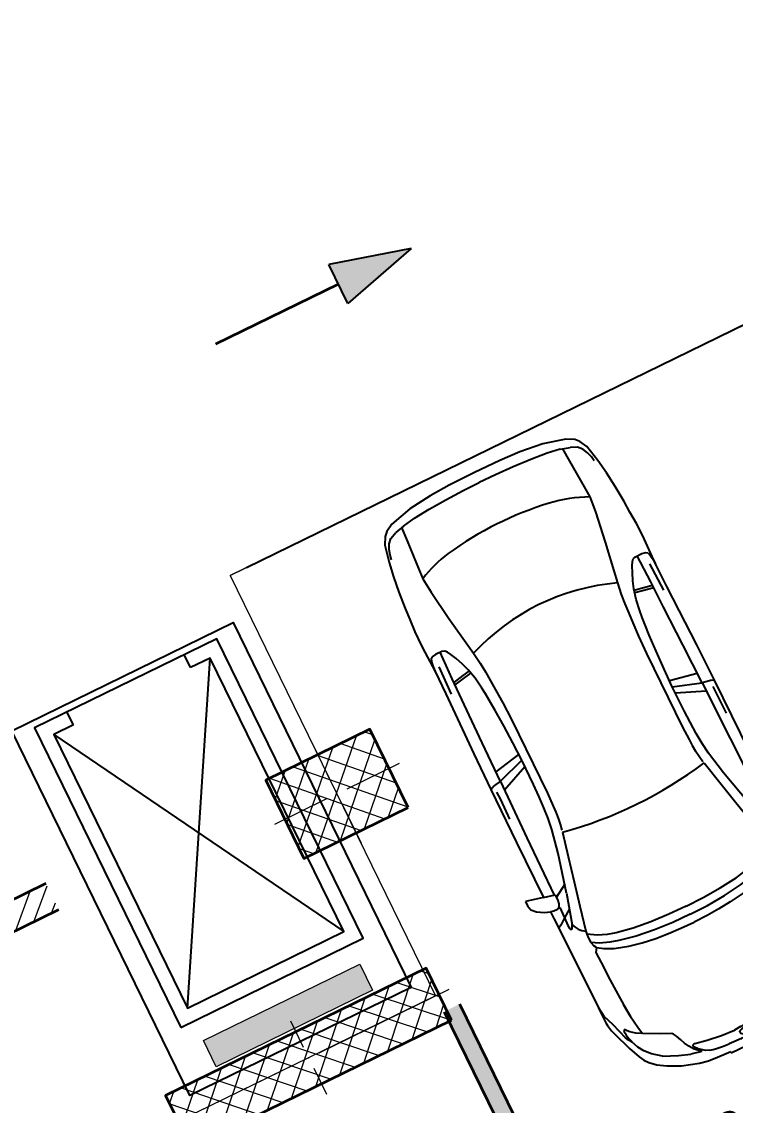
# Model space of a CAD drawing. Header units: metres. Extents: x 7511783 to 7512372, y 4692307 to 4692611.
# Drawn here: x 7511805.75 to 7511810.68, y 4692511.36 to 4692518.83 of the extents above; entities that cross this region are included whole.
import ezdxf

# ---------------------------------------------------------------- set-up
doc = ezdxf.new("R2010")
doc.units = ezdxf.units.M
doc.linetypes.add('Long Dashed', pattern=[793.7499761581425, 476.2499928474427, -317.4999833106998])
doc.layers.get('0').update_dxf_attribs({"lineweight": 0})
for name, color, linetype, lineweight in [('2D Drafting - General_Pen_No__2', 8, 'Continuous', 0), ('2D Drafting - General_Pen_No__42', 8, 'Continuous', 0), ('2D Drafting - General_Pen_No__82', 253, 'Continuous', 0), ('A - Fill Zone_Pen_No__156', 165, 'Continuous', 0), ('A - Muret', 7, 'Continuous', 0), ('A - Muret_Pen_No__102', 254, 'Continuous', 0), ('A - Muret_Pen_No__7', 7, 'Continuous', 0), ('A - Pllaka Themel', 7, 'Continuous', 0), ('A - Pllaka Themel_Pen_No__42', 8, 'Continuous', 0), ('A - Shtyllat', 7, 'Continuous', 0), ('A -Polyline', 7, 'Continuous', 0), ('A -Polyline_Pen_No__42', 8, 'Continuous', 0), ('A -Polyline_Pen_No__48', 14, 'Continuous', 0), ('A -Polyline_Pen_No__8', 14, 'Continuous', 0), ('ARCHICAD Doors_Pen_No__108', 11, 'Continuous', 0), ('garazhat-netw', 1, 'Continuous', 0), ('Interior - Furniture _Pen_No__42', 8, 'Continuous', 0), ('Structural - Bearing', 7, 'Continuous', 0), ('Structural - Bearing_Pen_No__20', 1, 'Continuous', 0), ('Structural - Bearing_Pen_No__21', 7, 'Continuous', 0)]:
    doc.layers.add(name, color=color, linetype=linetype, lineweight=lineweight)
doc.styles.add('GENERATED_STYLE_2', font='arialbd.ttf')
pattern_1 = [(44.99999999999998, (0, 0), (-68.94290863686237, 68.94290863686243), [])]
pattern_2 = [(44.99999999999998, (0, 0), (-91.92387818248316, 91.92387818248324), []), (135.0000000000001, (0, 0), (91.9238781824829, 91.92387818248349), [])]

# ---------------------------------------------------------------- blocks, each defined once
blk = doc.blocks.new('Slab_1', base_point=(-1850.000000000003, -20500.83600967443))
at = {"layer": 'A - Pllaka Themel_Pen_No__42', "color": 8, "linetype": 'Continuous', "lineweight": 25, "flags": 128}
blk.add_lwpolyline([(16950.00000000001, -11700.83965125988), (18650.00004897138, -11700.83965125988), (18650.00004897138, -14500.83965125989), (16950.00000000001, -14500.83965125989)], close=True, dxfattribs=at)
blk = doc.blocks.new('Metal Double Door 22')
at = {"layer": 'ARCHICAD Doors_Pen_No__108', "color": 11, "linetype": 'Continuous', "lineweight": 13}
for p, q in [((-730, 730), (-730, 0)), ((-690, 730), (-730, 730)), ((-690, 0), (-690, 730)), ((690, 0), (690, 730)), ((690, 730), (730, 730)), ((730, 730), (730, 0)), ((-793, 0), (-793, 19)), ((-793, 19), (-743, 19)), ((-743, 0), (-793, 0)), ((-750, 0), (-793, 0)), ((-750, 0), (-793, 0)), ((-730, 0), (-750, 0)), ((-750, 0), (-750, -100)), ((-750, 0), (-750, -100)), ((-750, 0), (-750, -100)), ((-743, 19), (-743, 0)), ((-730, -40), (-730, 0)), ((-730, 0), (-690, 0)), ((730, 0), (690, 0)), ((750, 0), (730, 0)), ((730, 0), (730, -40)), ((743, 19), (793, 19)), ((743, 0), (743, 19)), ((793, 0), (743, 0)), ((750, -100), (750, 0)), ((750, 0), (750, -100)), ((750, 0), (750, -100)), ((750, 0), (793, 0)), ((750, 0), (793, 0)), ((793, 19), (793, 0)), ((-718, -40), (-730, -40)), ((-718, -100), (-718, -40)), ((730, -40), (718, -40)), ((718, -40), (718, -100)), ((-750, -200), (-750, -100)), ((-750, -100), (-731, -100)), ((-750, -100), (-718, -100)), ((-750, -100), (-750, -200)), ((-750, -100), (-750, -200)), ((-731, -100), (-731, -200)), ((718, -100), (750, -100)), ((731, -200), (731, -100)), ((731, -100), (750, -100)), ((750, -100), (750, -200)), ((750, -100), (750, -200)), ((750, -100), (750, -200)), ((-793, -219), (-793, -200)), ((-793, -200), (-743, -200)), ((-750, -200), (-793, -200)), ((-750, -200), (-793, -200)), ((-743, -219), (-793, -219)), ((-731, -200), (-750, -200)), ((-743, -200), (-743, -219)), ((750, -200), (731, -200)), ((743, -200), (793, -200)), ((743, -219), (743, -200)), ((793, -219), (743, -219)), ((750, -200), (793, -200)), ((750, -200), (793, -200)), ((793, -200), (793, -219))]:
    blk.add_line(p, q, dxfattribs=at)
for centre, start, end in [((-730, 0), 0, 90), ((730, 0), 90, 180)]:
    blk.add_arc(centre, 730, start, end, dxfattribs=at)
blk = doc.blocks.new('Wall_11', base_point=(13600, -12950.83965125988))
at = {"layer": 'A - Muret_Pen_No__102', "linetype": 'Continuous', "lineweight": 13}
h = blk.add_hatch(dxfattribs=at)
h.set_pattern_fill('COMMON_BRICK', color=254, style=0, pattern_type=2)
h.set_pattern_definition(pattern_1)
h.paths.add_polyline_path([(13600, -12950.83965125988), (14400, -12950.83965125988), (14400, -12750.83965125988), (13600, -12750.83965125988)])
h = blk.add_hatch(dxfattribs=at)
h.set_pattern_fill('COMMON_BRICK', color=254, style=0, pattern_type=2)
h.set_pattern_definition(pattern_1)
h.paths.add_polyline_path([(15900, -12950.83965125988), (16700, -12950.83965125988), (16700, -12750.83965125988), (15900, -12750.83965125988)])
at = {"layer": 'A - Muret_Pen_No__7', "color": 7, "linetype": 'Continuous', "lineweight": 35}
for p, q in [((14400, -12750.83965125988), (14357.00000000001, -12750.83965125988)), ((14400, -12850.83965125988), (14400, -12750.83965125988)), ((15900, -12750.83965125988), (15943, -12750.83965125988)), ((15900, -12850.83965125988), (15900, -12750.83965125988)), ((14400, -12950.83965125988), (14400, -12850.83965125988)), ((15900, -12950.83965125988), (15900, -12850.83965125988)), ((14400, -12950.83965125988), (14357.00000000001, -12950.83965125988)), ((15900, -12950.83965125988), (15943, -12950.83965125988))]:
    blk.add_line(p, q, dxfattribs=at)
at = {"layer": 'A - Muret_Pen_No__7', "color": 7, "linetype": 'Continuous', "lineweight": 35, "flags": 128}
for points in [[(14400, -12750.83965125988), (13600, -12750.83965125988)], [(16700, -12750.83965125988), (15900, -12750.83965125988)], [(13600, -12950.83965125988), (14400, -12950.83965125988)], [(15900, -12950.83965125988), (16700, -12950.83965125988)]]:
    blk.add_lwpolyline(points, dxfattribs=at)
at = {"layer": 'ARCHICAD Doors_Pen_No__108', "color": 11, "linetype": 'Continuous', "lineweight": 13, "zscale": 1000, "rotation": 180}
blk.add_blockref('Metal Double Door 22', (15150, -12950.83965125988), dxfattribs=at)
blk = doc.blocks.new('Wall_13', base_point=(18900.00004897138, -14750.83965125989))
at = {"layer": 'A - Muret_Pen_No__102', "linetype": 'Continuous', "lineweight": 0}
blk.add_hatch(color=254, dxfattribs=at).paths.add_polyline_path([(18780.00004897138, -14750.83965125989), (18780.00004897138, -18880.83889797258), (18900.00004897138, -18880.8388485767), (18900.00004897138, -14750.83965125989)])
at = {"layer": 'A - Muret_Pen_No__7', "color": 7, "linetype": 'Continuous', "lineweight": 35, "flags": 128}
for points in [[(18780.00004897138, -14750.83965125989), (18780.00004897138, -18880.83889797258)], [(18900.00004897138, -16800.83534970144), (18900.00004897138, -14750.83965125989)], [(18900.00004897138, -18880.8388485767), (18900.00004897138, -16920.83534970144)]]:
    blk.add_lwpolyline(points, dxfattribs=at)
blk = doc.blocks.new('Column_6', base_point=(-52708.25413540502, 193336.8082159659))
at = {"layer": 'Structural - Bearing', "linetype": 'Continuous', "lineweight": 0}
h = blk.add_hatch(dxfattribs=at)
h.set_pattern_fill('CONCRETE_BLOCK', color=18, style=0, pattern_type=2)
h.set_pattern_definition(pattern_2)
h.paths.add_polyline_path([(-52308.25413540502, 193036.8082159659), (-52308.25413540502, 193636.8082159659), (-53108.25413540502, 193636.8082159659), (-53108.25413540502, 193036.8082159659)])
at = {"layer": 'Structural - Bearing_Pen_No__20', "color": 1, "linetype": 'Continuous', "lineweight": 0}
for p, q in [((-52708.25413540502, 193416.808215966), (-52708.25413540502, 193716.8082159659)), ((-52788.25413540502, 193336.8082159659), (-53188.25413540502, 193336.8082159659)), ((-52628.25413540502, 193336.8082159659), (-52228.25413540503, 193336.8082159659)), ((-52708.25413540502, 193256.8082159659), (-52708.25413540502, 192956.8082159659))]:
    blk.add_line(p, q, dxfattribs=at)
blk.add_point((-52708.25413540502, 193336.8082159659), dxfattribs=at)
at = {"layer": 'Structural - Bearing_Pen_No__21', "color": 7, "linetype": 'Continuous', "lineweight": 35, "flags": 128}
blk.add_lwpolyline([(-52308.25413540502, 193036.8082159659), (-52308.25413540502, 193636.8082159659), (-53108.25413540502, 193636.8082159659), (-53108.25413540502, 193036.8082159659)], close=True, dxfattribs=at)
blk = doc.blocks.new('Column_7', base_point=(-53308.25413540503, 182406.9408084733))
at = {"layer": 'Structural - Bearing', "linetype": 'Continuous', "lineweight": 0}
h = blk.add_hatch(dxfattribs=at)
h.set_pattern_fill('CONCRETE_BLOCK', color=18, style=0, pattern_type=2)
h.set_pattern_definition(pattern_2)
h.paths.add_polyline_path([(-52308.25413540503, 182206.9408084733), (-52308.25413540503, 182606.9408084733), (-54308.25413540503, 182606.9408084733), (-54308.25413540503, 182206.9408084733)])
at = {"layer": 'Structural - Bearing_Pen_No__20', "color": 1, "linetype": 'Continuous', "lineweight": 0}
for p, q in [((-53308.25413540503, 182486.9408084733), (-53308.25413540503, 182686.9408084733)), ((-53388.25413540503, 182406.9408084733), (-54388.25413540503, 182406.9408084733)), ((-53228.25413540503, 182406.9408084733), (-52228.25413540504, 182406.9408084733)), ((-53308.25413540503, 182326.9408084733), (-53308.25413540503, 182126.9408084733))]:
    blk.add_line(p, q, dxfattribs=at)
blk.add_point((-53308.25413540503, 182406.9408084733), dxfattribs=at)
at = {"layer": 'Structural - Bearing_Pen_No__21', "color": 7, "linetype": 'Continuous', "lineweight": 35, "flags": 128}
blk.add_lwpolyline([(-52308.25413540503, 182206.9408084733), (-52308.25413540503, 182606.9408084733), (-54308.25413540503, 182606.9408084733), (-54308.25413540503, 182206.9408084733)], close=True, dxfattribs=at)
blk = doc.blocks.new('Car 05 22')
at = {"layer": 'Interior - Furniture _Pen_No__42', "color": 8, "linetype": 'Continuous', "lineweight": 25}
for p, q in [((1961.117547741, 983.221158223), (1928.938242309, 983.221158223)), ((1928.938242309, 983.221158223), (1957.843908175, 858.0544967500001)), ((1996.903176747, 974.9060932165999), (1961.117547741, 983.221158223)), ((2026.89661068, 945.007687052), (1996.903176747, 974.9060932165999)), ((2054.5732194, 897.577022836), (2026.89661068, 945.007687052)), ((2067.91700908, 857.6794056350001), (2054.5732194, 897.577022836)), ((-372.3345973750002, 830.229933465), (-483.1389679684001, 817.2581826864)), ((-251.752794228, 841.043733947), (-372.3345973750002, 830.229933465)), ((-168.2198443133, 844.6061713611999), (-251.752794228, 841.043733947)), ((-78.35772569479998, 850.6357850930001), (-168.2198443133, 844.6061713611999)), ((-24.036324899, 852.2918850640001), (-78.35772569479998, 850.6357850930001)), ((40.3182760438, 852.3336850629998), (-24.036324899, 852.2918850640001)), ((230.8030912739, 845.5192631063), (40.3182760438, 852.3336850629998)), ((129.0398444, 820.4687779309999), (138.886242882, 832.3883788069998)), ((138.886242882, 832.3883788069998), (165.168377873, 840.275885275)), ((165.168377873, 840.275885275), (194.733578306, 844.324685204)), ((194.733578306, 844.324685204), (230.803091274, 845.519263106)), ((400.0158099590001, 847.596806379), (230.8030912739, 845.5192631063)), ((590.7241636140001, 851.6786068920001), (400.0158099590001, 847.596806379)), ((856.5325990199999, 856.169707455), (590.7241636140001, 851.6786068920001)), ((1129.8609284, 858.5331077519999), (856.5325990199999, 856.169707455)), ((1119.51383092, 833.2672045809999), (1115.14443198, 808.948201529)), ((1120.16623076, 836.3248049650001), (1119.51383092, 833.2672045809999)), ((1120.69723063, 838.160005195), (1120.16623076, 836.3248049650001)), ((1129.8609284, 858.5331077519999), (1120.69723063, 838.160005195)), ((1536.1071561, 860.3802508980001), (1129.8609284, 858.5331077519999)), ((1162.63563846, 830.4777734580001), (1220.13025657, 829.0713745190002)), ((1220.13025657, 829.0713745190002), (1369.65750367, 831.489072695)), ((1957.843908175, 858.0544967500001), (1536.1071561, 860.3802508980001)), ((1957.84390817, 858.0544967500001), (1977.22141076, 777.427813481)), ((2119.91703998, 857.4374531180001), (2067.91700908, 857.6794056350001)), ((2075.28112592, 835.6608695470001), (2067.91700908, 857.6794056350001)), ((2075.2191259, 809.3983893609999), (2075.28112592, 835.6608695470001)), ((2193.165590015, 856.4504063259001), (2119.91703998, 857.4374531180001)), ((2166.81146925, 813.814537484), (2182.27381684, 834.081841238)), ((2182.27381684, 834.081841238), (2193.16559002, 856.4504063260001)), ((2808.01466132, 852.5547640039999), (2193.165590015, 856.4504063259001)), ((2855.711363900001, 852.6327640009998), (2808.01466132, 852.5547640039999)), ((2808.01466132, 852.5547640039999), (2876.86636504, 843.317264394)), ((2891.44016583, 852.5287640049999), (2855.711363900001, 852.6327640009998)), ((2876.86636504, 843.317264394), (2954.16376923, 813.731165643)), ((2922.51356751, 852.034364026), (2891.44016583, 852.5287640049999)), ((2904.11849592, 832.8863289209997), (2905.06820589, 832.8379901159999)), ((2945.17226874, 849.4061641369999), (2922.51356751, 852.034364026)), ((2989.61447115, 839.6482645490003), (2945.17226874, 849.4061641369999)), ((3013.55027244, 833.064864827), (2989.61447115, 839.6482645490003)), ((3154.26138006, 782.5577669589998), (3013.55027244, 833.064864827)), ((-706.3378894982, 775.7872218095), (-757.6903274910002, 747.022066986)), ((-585.227090103, 801.027979058), (-706.3378894982, 775.7872218095)), ((-664.8727541800001, 760.961322365), (-701.0941271610001, 743.2591195180001)), ((-626.571782751, 772.4860242179999), (-664.8727541800001, 760.961322365)), ((-594.8871138119998, 778.4895580349998), (-626.571782751, 772.4860242179999)), ((-483.1389679684001, 817.2581826864), (-585.227090103, 801.027979058)), ((124.560977278, 791.3967861309999), (129.0398444, 820.4687779309999)), ((125.693926866, 743.8968737240001), (124.560977278, 791.3967861309999)), ((327.3887276080001, 761.920895626), (125.394377448, 756.455747737)), ((210.873013229, 809.2317387879999), (418.0703055720001, 816.1926024380003)), ((521.9507803269998, 764.6728959719999), (327.3887276080001, 761.920895626)), ((355.2943663540001, 762.315609428), (339.1227247570001, 683.1192857359999)), ((373.4006373970002, 762.5717151969999), (357.2289958010001, 683.375391506)), ((813.627009446, 769.327996556), (521.9507803269998, 764.6728959719999)), ((1108.59023357, 773.98329714), (813.627009446, 769.327996556)), ((1036.25651944, 772.8416796290002), (996.5002997029998, 578.7916468290002)), ((1041.96657906, 578.0240872360001), (1107.56627095, 773.967136299)), ((1173.32542975, 774.895061201), (1090.33970038, 577.89253068)), ((1115.14443198, 808.948201529), (1108.59023357, 773.98329714)), ((1108.59023357, 773.98329714), (1537.61805657, 780.025947399)), ((1537.61805657, 780.025611521), (1974.99295641, 786.0764425990001)), ((1939.15395607, 686.22492547), (1995.917261, 777.427813481)), ((1977.22141076, 777.427813481), (2019.59119012, 777.427813481)), ((2000.39650233, 701.591770694), (2213.53100788, 762.9814866290001)), ((2019.59119012, 777.427813481), (2044.48611622, 783.069509224)), ((2044.48611622, 783.069509224), (2063.35562216, 792.2740022800001)), ((2063.35562216, 792.2740022800001), (2070.42572439, 799.8521965630001)), ((2068.68333559, 787.696981005), (2065.39356605, 794.4584027669999)), ((2068.68333559, 787.696981005), (2148.02030692, 790.4828861469999)), ((2070.42572439, 799.8521965630001), (2075.2191259, 809.3983893609999)), ((2106.51930118, 732.1586113790001), (2148.02030692, 790.4828861469999)), ((2148.02030692, 790.4828861469999), (2166.81146925, 813.814537484)), ((2148.02030692, 790.4828861469999), (2205.61920777, 792.204186117)), ((2205.61920777, 792.204186117), (2227.21980808, 791.0038861380001)), ((2226.59190807, 769.8777067159999), (2213.53100788, 762.9814866290001)), ((2213.53100788, 762.9814866290001), (2238.34670825, 752.240186817)), ((2234.36910819, 773.9630864369999), (2226.59190807, 769.8828865080001)), ((2227.21980808, 791.0038861380001), (2232.61990816, 790.029986155)), ((2232.61990816, 790.029986155), (2237.93539134, 787.2871225249999)), ((2238.46067648, 776.864360243), (2234.36910819, 773.9630864369999)), ((2240.81890828, 784.03918626), (2237.93539134, 787.2871225249999)), ((2238.34670825, 752.240186817), (2258.53170854, 739.717487037)), ((2238.46067648, 776.864360243), (2240.85090828, 780.5209863219999)), ((2240.85090828, 780.5209863219999), (2240.81890828, 784.03918626)), ((2954.16376923, 813.731165643), (3075.78877375, 774.6896785450001)), ((3022.47491973, 758.305686711), (3023.66221975, 762.4851866380001)), ((3024.49924208, 753.7186598590001), (3022.47491973, 758.305686711)), ((3023.66221975, 762.4851866380001), (3034.64521991, 765.0503865930001)), ((3037.91041996, 743.452886971), (3024.49924208, 753.7186598590001)), ((3034.64521991, 765.0503865930001), (3046.93432009, 763.817386614)), ((3046.93432009, 763.817386614), (3060.9451203, 762.9292866300001)), ((3060.9451203, 762.9292866300001), (3089.85712072, 757.3861867269998)), ((3100.48402088, 763.1120866269999), (3075.78877375, 774.6896785450001)), ((3089.85712072, 757.3861867269998), (3108.43932099, 751.4304868319999)), ((3114.13862108, 753.3111867989999), (3100.48402088, 763.1120866269999)), ((3108.43932099, 751.4304868319999), (3122.8656212, 746.4359869189999)), ((3122.8656212, 746.4359869189999), (3114.13862108, 753.3111867989999)), ((3235.883818752, 747.6101556219), (3154.26138006, 782.5577669589998)), ((3269.07948628, 728.3294692490001), (3235.883818752, 747.6101556219)), ((-784.8200333720001, 721.8124613509999), (-815.0478655078, 667.7598955197002)), ((-757.6903274910002, 747.022066986), (-784.8200333720001, 721.8124613509999)), ((-729.425104913, 716.3992494200002), (-750.577082573, 669.7773949330001)), ((-701.0941271610001, 743.2591195180001), (-729.425104913, 716.3992494200002)), ((132.429139117, 722.8048827370001), (125.693926866, 743.8968737240001)), ((146.670770152, 710.6062742990001), (132.429139117, 722.8048827370001)), ((171.252864179, 696.6287725440001), (146.670770152, 710.6062742990001)), ((212.566754139, 676.5412700230002), (171.252864179, 696.6287725440001)), ((266.3151410770001, 654.566867265), (212.566754139, 676.5412700230002)), ((339.1227247570001, 683.1192857359999), (329.5580559370001, 633.8673348859999)), ((357.2289958010001, 683.375391506), (346.76505809, 629.492778784)), ((2000.39650233, 701.591770694), (1730.35620914, 633.8338533080002)), ((2122.045506540001, 659.9572884350001), (2293.79610906, 697.6509877739999)), ((2258.53170854, 739.717487037), (2269.0398087, 731.086787188)), ((2269.0398087, 731.086787188), (2278.83550884, 721.965087348)), ((2278.83550884, 721.965087348), (2293.79610906, 697.6509877739999)), ((2293.79610906, 697.6509877739999), (2317.1870094, 700.7385877199999)), ((2293.79610906, 697.6386630720001), (2293.79610906, 697.6509877739999)), ((2317.1870094, 700.7385877199999), (2345.74280982, 702.7498876850001)), ((2355.134199750001, 639.912801441), (2317.1870094, 700.7385877199999)), ((2345.74280982, 702.7498876850001), (2378.929310310001, 702.0184876970001)), ((2410.10490185, 649.1086815510001), (2378.929310310001, 702.0184876970001)), ((2378.929310310001, 702.0184876970001), (2410.57231077, 694.2028878339999)), ((2410.57231077, 694.2028878339999), (2410.58631694, 694.1782473540001)), ((2428.73881104, 681.7061880529999), (2410.57231077, 694.2028878339999)), ((2428.73881104, 681.7061880529999), (2457.25830016, 700.035535323)), ((2428.77597173, 681.700745325), (2428.73881104, 681.7061880529999)), ((2428.77597173, 681.700745325), (2456.66545813, 639.8418234830003)), ((2457.25830016, 700.035535323), (2535.4819126, 697.9905877680001)), ((2535.422612600001, 697.9916562040003), (2673.21491462, 695.5089878119999)), ((2535.46586986, 697.9894090810001), (2535.4819126, 697.988971943)), ((2673.21491462, 695.5089878119999), (2787.200816290001, 691.4809878819998)), ((2787.200816290001, 691.4809878819998), (2868.415817480001, 687.223087957)), ((2868.395882330001, 687.22488671), (2959.72331881, 678.984388101)), ((2959.72331881, 678.984388101), (2868.415817480001, 687.1969879569999)), ((2959.72331881, 678.984388101), (3047.2313201, 666.2002883250001)), ((3050.61522015, 730.6688871950001), (3037.91041996, 743.452886971)), ((3064.50712035, 714.6457874760001), (3050.61522015, 730.6688871950001)), ((3076.97452053, 697.807687771), (3064.50712035, 714.6457874760001)), ((3100.00912087, 656.556188494), (3076.97452053, 697.807687771)), ((3170.0706946, 726.5554905960001), (3122.8656212, 746.4359869189999)), ((3211.69204952, 701.0151137130001), (3170.0706946, 726.5554905960001)), ((3254.25934432, 663.1775183300001), (3211.69204952, 701.0151137130001)), ((3298.56678787, 705.6390702070001), (3269.07948628, 728.3294692490001)), ((3337.33388997, 663.3806719909999), (3298.56678787, 705.6390702070001)), ((-815.0478655078, 667.7598955197002), (-855.0523550635, 511.0116477078998)), ((-768.2719792499998, 602.2788720830002), (-782.764796709, 510.0106247469999)), ((-768.2719792499998, 602.2788720830002), (-750.577082573, 669.7773949330001)), ((-764.3441764490001, 617.261773195), (-665.728145997, 623.9546285630003)), ((-665.728145997, 623.9546285630003), (-500.877431885, 634.180288886)), ((-500.877431885, 634.180288886), (-383.0238853850001, 641.9613403830001)), ((-383.0238853850001, 641.9613403830001), (-274.220886173, 631.318400078)), ((-274.220886173, 631.318400078), (-56.404854203, 600.536895199)), ((-56.404854203, 600.536895199), (145.941775497, 566.5900898169999)), ((319.4903281550001, 636.426864989), (266.3151410770001, 654.566867265)), ((392.7088835140001, 617.8124267930001), (319.4903281550001, 636.426864989)), ((474.8166917820001, 607.1053878569999), (392.7088835140001, 617.8124267930001)), ((521.3449804749999, 601.6186871690002), (474.8166917820001, 607.1053878569999)), ((569.9935686519999, 596.8381865689998), (521.3449804749999, 601.6186871690002)), ((1562.00595611, 600.596478384), (1483.8761315, 590.1361862749999)), ((1730.35620914, 633.8338533080002), (1562.00595611, 600.596478384)), ((1779.61280153, 581.7538898049997), (1952.84760406, 621.338789111)), ((1952.84760406, 621.338789111), (2122.045506540001, 659.9572884350001)), ((2379.77420337, 575.387091212), (2355.13301598, 639.9159014410001)), ((2436.02871163, 583.2244924540001), (2410.10490185, 649.1086815510001)), ((2456.66545813, 639.8418234830003), (2487.236391870001, 574.2621729599999)), ((3047.20992906, 666.2041971140001), (3100.00912087, 656.556188494)), ((3152.92075342, 553.873393456), (3100.00912087, 656.556188494)), ((3301.867263790001, 602.80900872), (3254.25934432, 663.1775183300001)), ((3301.867263790001, 602.80900872), (3346.015513130001, 501.4217980699999)), ((3374.49419199, 603.583974516), (3337.33388997, 663.3806719909999)), ((3418.40079436, 512.7439783509999), (3374.49419199, 603.583974516)), ((145.941775497, 566.5900898169999), (233.261172115, 552.312592089)), ((233.261172115, 552.312592089), (315.3092800730001, 541.359190513)), ((315.2936019620001, 541.3606176840001), (384.2945810830001, 535.0794906230001)), ((384.2815104790001, 535.080362318), (454.174320738, 530.4191213629999)), ((454.170282107, 530.4193907049998), (526.242583163, 526.2868907769997)), ((526.2331313149998, 526.2873073839999), (627.7018846490002, 521.814890855)), ((652.59274858, 590.9845858339997), (569.9935686519999, 596.8381865689998)), ((772.8388193580001, 584.9903850819998), (652.59274858, 590.9845858339997)), ((907.2666866909999, 580.298084493), (772.8388193580001, 584.9903850819998)), ((1041.96657906, 578.0240872360001), (907.2666866909999, 580.298084493)), ((1227.79815085, 577.5186957939999), (1041.96657906, 578.0240872360001)), ((1316.09897866, 580.475793563), (1227.79815085, 577.5186957939999)), ((1403.02450604, 584.4121905939998), (1316.09897866, 580.475793563)), ((1483.8761315, 590.1361862749999), (1403.02450604, 584.4121905939998)), ((1420.49066257, 521.652523245), (1466.64156934, 524.030772681)), ((1466.62639694, 524.0299908169999), (1510.87647584, 527.594696836)), ((1510.85529759, 527.5929907539999), (1554.25309822, 533.0576906580001)), ((1554.25309822, 533.0576906580001), (1596.82961355, 540.969674969)), ((1597.28918852, 541.1774857889999), (1596.65116701, 540.8889849259999)), ((1610.72419049, 544.0665862469999), (1779.61280153, 581.7538898049997)), ((2397.334105950001, 514.2584815219999), (2379.77250853, 575.3929912130001)), ((2453.63941421, 521.616582688), (2436.02871163, 583.2244924540001)), ((2487.236391870001, 574.2621729599999), (2491.79934275, 562.0052962960001)), ((2491.79994982, 562.0052962960001), (2517.90263133, 477.034766618)), ((3189.62073735, 475.569766106), (3152.92075342, 553.873393456)), ((-855.0523550635, 511.0116477078998), (-874.6778528530002, 344.9579771100001)), ((-782.7621654889999, 510.027376359), (-794.5333543099999, 390.6265818930001)), ((627.698546207, 521.8149872519999), (756.75876515, 518.0884218199999)), ((756.75876515, 518.0884218199999), (1322.62824821, 518.052230308)), ((1322.62824821, 518.052230308), (1420.49779626, 521.652890858)), ((2419.31580918, 395.7362626700001), (2397.33316008, 514.2635815229997)), ((2477.61661773, 401.0764635800001), (2453.63941421, 521.616582688)), ((2517.90263133, 477.034766618), (2537.54372273, 384.0810341510001)), ((3199.39883308, 466.7584630290001), (3189.62073735, 475.569766106)), ((3220.69886845, 454.388540188), (3199.39883308, 466.7584630290001)), ((3256.10680826, 439.2417534179999), (3220.67662376, 454.4014587129999)), ((3346.015513130001, 501.4217980699999), (3374.297465860001, 419.557472908)), ((3457.47689648, 393.0984834030001), (3418.40079436, 512.7439783509999)), ((-794.5333543099999, 390.6265818930001), (-802.4328468090001, 258.715288008)), ((2433.73206705, 266.091642182), (2419.31580918, 395.7362626700001)), ((2493.88922012, 269.050242651), (2477.61661773, 401.0764635800001)), ((2537.54372273, 384.0810341510001), (2551.45611664, 285.6281997640001)), ((3288.390194130001, 425.101248479), (3256.10680826, 439.2417534179999)), ((3319.36158057, 408.41284265), (3288.390194130001, 425.101248479)), ((3353.46269085, 384.2512837760001), (3319.36158057, 408.41284265)), ((3324.654278260001, 377.297531782), (3321.23357975, 370.497229407)), ((3328.30797666, 379.591332583), (3324.654278260001, 377.297531782)), ((3338.468372210001, 379.4523325350001), (3328.30797666, 379.591332583)), ((3363.640761200001, 357.811724976), (3338.468372210001, 379.4523325350001)), ((3377.182392130001, 359.9734848010001), (3353.46269085, 384.2512837760001)), ((3391.09039087, 344.247647689), (3374.297465860001, 419.557472908)), ((3468.34279707, 330.9338860280001), (3457.47689648, 393.0984834030001)), ((-874.6778528530002, 344.9579771100001), (-882.944054645, 194.680643518)), ((3321.23357975, 370.497229407), (3320.99727986, 362.132926485)), ((3320.99727986, 362.132926485), (3338.31527228, 276.8564967000001)), ((3396.66521323, 315.8049103040001), (3363.640761200001, 357.811724976)), ((3391.09039087, 344.247647689), (3377.182392130001, 359.9734848010001)), ((3408.0703938, 289.3779877820001), (3396.66521323, 315.8049103040001)), ((3474.4914974, 263.721088865), (3468.34279707, 330.9338860280001)), ((-802.4328468090001, 258.715288008), (-806.8131426489999, 124.936494209)), ((2441.61713002, 131.955220918), (2433.73181129, 266.093942182)), ((2503.10292147, 133.173421111), (2493.88922012, 269.050242651)), ((2551.45611664, 285.6281997640001), (2559.71041303, 193.693567653)), ((3338.31527228, 276.8564967000001), (3351.882966340001, 172.661960307)), ((3408.0703938, 289.3779877820001), (3413.77629411, 267.259988716)), ((3413.77548775, 267.2641933500001), (3418.45445829, 242.866384828)), ((3418.452194370001, 242.878189745), (3424.044894670001, 200.723791525)), ((3478.33319761, 199.917191559), (3474.4914974, 263.721088865)), ((-882.944054645, 194.680643518), (-885.3767076889999, 0)), ((2559.71041303, 193.693567653), (2564.38081099, 101.185635342)), ((3351.882966340001, 172.661960307), (3358.343763510001, 75.87012649980001)), ((3424.044894670001, 200.723791525), (3427.72848251, 152.023715234)), ((3432.36383112, 39.98011396419999), (3427.72848251, 152.023715234)), ((3479.35651311, 164.9481933352), (3478.33319761, 199.917191559)), ((3489.519598210001, 164.9481933352), (3479.35651311, 164.9481933352)), ((3489.519598210001, -164.9481933352), (3489.519598210001, 164.9481933352)), ((-806.8131426489999, 124.936494209), (-808.0470753050001, 0)), ((2444.0197128, -0.0273000043277), (2441.61701245, 131.957220918)), ((2506.01959488, -3.86e-13), (2503.10292147, 133.173421111)), ((2564.38081099, 101.185635342), (2566.01761027, -0.00610000213065)), ((3353.95786543, 27.8932505984), (3358.343763510001, 75.87012649980001)), ((-885.3767076889999, 0), (-882.944054645, -194.680643518)), ((-806.8131426489999, -124.936494209), (-808.0470753050001, 1.477e-13)), ((2444.0197128, 0.0273000043271), (2441.61701245, -131.957220918)), ((2564.38081099, -101.185635342), (2566.01761027, 0.00610000212997)), ((3353.95786543, 27.8932505984), (3353.95786543, -0.7649002671629999)), ((3353.95786543, -27.8932505984), (3353.95786543, 0.7649002671619999)), ((3370.89075802, 11.74110410089999), (3370.32315827, -0.7649002671629999)), ((3370.89075802, -11.74110410089999), (3370.32315827, 0.7649002671619999)), ((3372.49235732, 23.6550082622), (3370.89075802, 11.74110410089999)), ((3376.267285060001, 38.99395092400001), (3372.49235732, 23.6550082622)), ((3381.98685317, 46.5714162664), (3376.267285060001, 38.99395092400001)), ((3386.21005132, 48.3522168884), (3381.98685317, 46.5714162664)), ((3386.21005132, 48.3522168884), (3394.28954778, 48.3522168884)), ((3398.51284593, 46.5714162664), (3394.28954778, 48.3522168884)), ((3404.23226311, 38.99375151340001), (3398.51284593, 46.5714162664)), ((3404.23226311, 38.99375151340001), (3408.00714178, 23.6550082622)), ((3408.00714178, 23.6550082622), (3409.766541010001, 8.055102813469999)), ((3409.766541010001, 8.055102813469999), (3409.766541010001, -4.961e-13)), ((3431.76949509, 57.3729975776), (3431.76949509, 56.7710829698)), ((3432.04453126, -0.0109000038072), (3432.36383112, 39.98011396419999)), ((3432.04453126, 0.0109000038063), (3432.36383112, -39.98011396419999)), ((2506.01959488, -2.78e-13), (2503.10292147, -133.173421111)), ((3353.95786543, -27.8932505984), (3358.343763510001, -75.87012649980001)), ((3372.49235732, -23.6550082622), (3370.89075802, -11.74110410089999)), ((3376.267285060001, -38.99395092400001), (3372.49235732, -23.6550082622)), ((3381.98685317, -46.5714162664), (3376.267285060001, -38.99395092400001)), ((3386.21005132, -48.3522168884), (3381.98685317, -46.5714162664)), ((3386.21005132, -48.3522168884), (3394.28954778, -48.3522168884)), ((3398.51284593, -46.5714162664), (3394.28954778, -48.3522168884)), ((3404.23226311, -38.99375151340001), (3398.51284593, -46.5714162664)), ((3404.23226311, -38.99375151340001), (3408.00714178, -23.6550082622)), ((3408.00714178, -23.6550082622), (3409.766541010001, -8.055102813469999)), ((3409.766541010001, -8.055102813469999), (3409.766541010001, -3.892e-13)), ((3432.36383112, -39.98011396419999), (3427.72848251, -152.023715234)), ((3431.76949509, -57.3729975776), (3431.76949509, -56.7710829698)), ((-802.4328468090001, -258.715288008), (-806.8131426489999, -124.936494209)), ((2441.61713002, -131.955220918), (2433.73181129, -266.093942182)), ((2503.10292147, -133.173421111), (2493.88922012, -269.050242651)), ((2559.71041303, -193.693567653), (2564.38081099, -101.185635342)), ((3351.882966340001, -172.661960307), (3358.343763510001, -75.87012649980001)), ((-882.944054645, -194.680643518), (-874.6778528530002, -344.9579771100001)), ((2551.45611664, -285.6281997640001), (2559.71041303, -193.693567653)), ((3338.31527228, -276.8564967000001), (3351.882966340001, -172.661960307)), ((3418.452194370001, -242.878189745), (3424.044894670001, -200.723791525)), ((3424.044894670001, -200.723791525), (3427.72848251, -152.023715234)), ((3474.4914974, -263.721088865), (3478.33319761, -199.917191559)), ((3478.33319761, -199.917191559), (3479.35651311, -164.9481933352)), ((3479.35651311, -164.9481933352), (3489.519598210001, -164.9481933352)), ((-794.5333543099999, -390.6265818930001), (-802.4328468090001, -258.715288008)), ((2433.73206705, -266.091642182), (2419.31580918, -395.7362626700001)), ((2493.88922012, -269.050242651), (2477.61661773, -401.0764635800001)), ((2537.54372273, -384.0810341510001), (2551.45611664, -285.6281997640001)), ((3320.99727986, -362.132926485), (3338.31527228, -276.8564967000001)), ((3408.0703938, -289.3779877820001), (3396.66521323, -315.8049103040001)), ((3408.0703938, -289.3779877820001), (3413.77629411, -267.259988716)), ((3413.77548775, -267.2641933500001), (3418.45445829, -242.866384828)), ((3468.34279707, -330.9338860280001), (3474.4914974, -263.721088865)), ((-874.6778528530002, -344.9579771100001), (-855.0523550635, -511.0116477078998)), ((3321.23357975, -370.497229407), (3320.99727986, -362.132926485)), ((3324.654278260001, -377.297531782), (3321.23357975, -370.497229407)), ((3363.640761200001, -357.811724976), (3338.468372210001, -379.4523325350001)), ((3377.182392130001, -359.9734848010001), (3353.46269085, -384.2512837760001)), ((3396.66521323, -315.8049103040001), (3363.640761200001, -357.811724976)), ((3391.09039087, -344.247647689), (3374.297465860001, -419.557472908)), ((3391.09039087, -344.247647689), (3377.182392130001, -359.9734848010001)), ((3457.47689648, -393.0984834030001), (3468.34279707, -330.9338860280001)), ((-782.7621654889999, -510.027376359), (-794.5333543099999, -390.6265818930001)), ((2419.31580918, -395.7362626700001), (2397.33316008, -514.2635815229997)), ((2477.61661773, -401.0764635800001), (2453.63941421, -521.616582688)), ((2517.90263133, -477.034766618), (2537.54372273, -384.0810341510001)), ((3256.10680826, -439.2417534179999), (3220.67662376, -454.4014587129999)), ((3288.390194130001, -425.101248479), (3256.10680826, -439.2417534179999)), ((3319.36158057, -408.41284265), (3288.390194130001, -425.101248479)), ((3353.46269085, -384.2512837760001), (3319.36158057, -408.41284265)), ((3328.30797666, -379.591332583), (3324.654278260001, -377.297531782)), ((3338.468372210001, -379.4523325350001), (3328.30797666, -379.591332583)), ((3346.015513130001, -501.4217980699999), (3374.297465860001, -419.557472908)), ((3418.40079436, -512.7439783509999), (3457.47689648, -393.0984834030001)), ((-855.0523550635, -511.0116477078998), (-815.0478655078, -667.7598955197002)), ((-768.2719792499998, -602.2788720830002), (-782.764796709, -510.0106247469999)), ((526.2331313149998, -526.2873073839999), (627.7018846490002, -521.814890855)), ((627.698546207, -521.8149872519999), (756.75876515, -518.0884218199999)), ((756.75876515, -518.0884218199999), (1322.62824821, -518.052230308)), ((1322.62824821, -518.052230308), (1420.49779626, -521.652890858)), ((1420.49066257, -521.652523245), (1466.64156934, -524.030772681)), ((2397.334105950001, -514.2584815219999), (2379.77250853, -575.3929912130001)), ((2453.63941421, -521.616582688), (2436.02871163, -583.2244924540001)), ((2491.79994982, -562.0052962960001), (2517.90263133, -477.034766618)), ((3189.62073735, -475.569766106), (3152.92075342, -553.873393456)), ((3199.39883308, -466.7584630290001), (3189.62073735, -475.569766106)), ((3220.69886845, -454.388540188), (3199.39883308, -466.7584630290001)), ((3301.867263790001, -602.80900872), (3346.015513130001, -501.4217980699999)), ((3374.49419199, -603.583974516), (3418.40079436, -512.7439783509999)), ((-56.404854203, -600.536895199), (145.941775497, -566.5900898169999)), ((145.941775497, -566.5900898169999), (233.261172115, -552.312592089)), ((233.261172115, -552.312592089), (315.3092800730001, -541.359190513)), ((315.2936019620001, -541.3606176840001), (384.2945810830001, -535.0794906230001)), ((384.2815104790001, -535.080362318), (454.174320738, -530.4191213629999)), ((454.170282107, -530.4193907049998), (526.242583163, -526.2868907769997)), ((569.9935686519999, -596.8381865689998), (521.3449804749999, -601.6186871690002)), ((652.59274858, -590.9845858339997), (569.9935686519999, -596.8381865689998)), ((772.8388193580001, -584.9903850819998), (652.59274858, -590.9845858339997)), ((907.2666866909999, -580.298084493), (772.8388193580001, -584.9903850819998)), ((1041.96657906, -578.0240872360001), (907.2666866909999, -580.298084493)), ((1036.25651944, -772.8416796290002), (996.5002997029998, -578.7916468290002)), ((1227.79815085, -577.5186957939999), (1041.96657906, -578.0240872360001)), ((1041.96657906, -578.0240872360001), (1107.56627095, -773.967136299)), ((1173.32542975, -774.895061201), (1090.33970038, -577.89253068)), ((1316.09897866, -580.475793563), (1227.79815085, -577.5186957939999)), ((1403.02450604, -584.4121905939998), (1316.09897866, -580.475793563)), ((1483.8761315, -590.1361862749999), (1403.02450604, -584.4121905939998)), ((1466.62639694, -524.0299908169999), (1510.87647584, -527.594696836)), ((1562.00595611, -600.596478384), (1483.8761315, -590.1361862749999)), ((1510.85529759, -527.5929907539999), (1554.25309822, -533.0576906580001)), ((1554.25309822, -533.0576906580001), (1596.82961355, -540.969674969)), ((1597.28918852, -541.1774857889999), (1596.65116701, -540.8889849259999)), ((1610.72419049, -544.0665862469999), (1779.61280153, -581.7538898049997)), ((1779.61280153, -581.7538898049997), (1952.84760406, -621.338789111)), ((2379.77420337, -575.387091212), (2355.13301598, -639.9159014410001)), ((2436.02871163, -583.2244924540001), (2410.10490185, -649.1086815510001)), ((2456.66545813, -639.8418234830003), (2487.236391870001, -574.2621729599999)), ((2487.236391870001, -574.2621729599999), (2491.79934275, -562.0052962960001)), ((3152.92075342, -553.873393456), (3100.00912087, -656.556188494)), ((-815.0478655078, -667.7598955197002), (-784.8200333720001, -721.8124613509999)), ((-768.2719792499998, -602.2788720830002), (-750.577082573, -669.7773949330001)), ((-764.3441764490001, -617.261773195), (-665.728145997, -623.9546285630003)), ((-729.425104913, -716.3992494200002), (-750.577082573, -669.7773949330001)), ((-665.728145997, -623.9546285630003), (-500.877431885, -634.180288886)), ((-500.877431885, -634.180288886), (-383.0238853850001, -641.9613403830001)), ((-383.0238853850001, -641.9613403830001), (-274.220886173, -631.318400078)), ((-274.220886173, -631.318400078), (-56.404854203, -600.536895199)), ((266.3151410770001, -654.566867265), (212.566754139, -676.5412700230002)), ((319.4903281550001, -636.426864989), (266.3151410770001, -654.566867265)), ((392.7088835140001, -617.8124267930001), (319.4903281550001, -636.426864989)), ((339.1227247570001, -683.1192857359999), (329.5580559370001, -633.8673348859999)), ((357.2289958010001, -683.375391506), (346.76505809, -629.492778784)), ((474.8166917820001, -607.1053878569999), (392.7088835140001, -617.8124267930001)), ((521.3449804749999, -601.6186871690002), (474.8166917820001, -607.1053878569999)), ((1730.35620914, -633.8338533080002), (1562.00595611, -600.596478384)), ((2000.39650233, -701.591770694), (1730.35620914, -633.8338533080002)), ((1952.84760406, -621.338789111), (2122.045506540001, -659.9572884350001)), ((2122.045506540001, -659.9572884350001), (2293.79610906, -697.6509877739999)), ((2355.134199750001, -639.912801441), (2317.1870094, -700.7385877199999)), ((2410.10490185, -649.1086815510001), (2378.929310310001, -702.0184876970001)), ((2428.77597173, -681.700745325), (2456.66545813, -639.8418234830003)), ((2959.72331881, -678.984388101), (3047.2313201, -666.2002883250001)), ((3047.20992906, -666.2041971140001), (3100.00912087, -656.556188494)), ((3100.00912087, -656.556188494), (3076.97452053, -697.807687771)), ((3254.25934432, -663.1775183300001), (3211.69204952, -701.0151137130001)), ((3301.867263790001, -602.80900872), (3254.25934432, -663.1775183300001)), ((3298.56678787, -705.6390702070001), (3337.33388997, -663.3806719909999)), ((3337.33388997, -663.3806719909999), (3374.49419199, -603.583974516)), ((-784.8200333720001, -721.8124613509999), (-757.6903274910002, -747.022066986)), ((-757.6903274910002, -747.022066986), (-706.3378894982, -775.7872218095)), ((-701.0941271610001, -743.2591195180001), (-729.425104913, -716.3992494200002)), ((-664.8727541800001, -760.961322365), (-701.0941271610001, -743.2591195180001)), ((125.693926866, -743.8968737240001), (124.560977278, -791.3967861309999)), ((132.429139117, -722.8048827370001), (125.693926866, -743.8968737240001)), ((146.670770152, -710.6062742990001), (132.429139117, -722.8048827370001)), ((171.252864179, -696.6287725440001), (146.670770152, -710.6062742990001)), ((212.566754139, -676.5412700230002), (171.252864179, -696.6287725440001)), ((355.2943663540001, -762.315609428), (339.1227247570001, -683.1192857359999)), ((373.4006373970002, -762.5717151969999), (357.2289958010001, -683.375391506)), ((1939.15395607, -686.22492547), (1995.917261, -777.427813481)), ((2000.39650233, -701.591770694), (2213.53100788, -762.9814866290001)), ((2106.51930118, -732.1586113790001), (2148.02030692, -790.4828861469999)), ((2238.34670825, -752.240186817), (2258.53170854, -739.717487037)), ((2258.53170854, -739.717487037), (2269.0398087, -731.086787188)), ((2269.0398087, -731.086787188), (2278.83550884, -721.965087348)), ((2278.83550884, -721.965087348), (2293.79610906, -697.6509877739999)), ((2293.79610906, -697.6386630720001), (2293.79610906, -697.6509877739999)), ((2293.79610906, -697.6509877739999), (2317.1870094, -700.7385877199999)), ((2317.1870094, -700.7385877199999), (2345.74280982, -702.7498876850001)), ((2345.74280982, -702.7498876850001), (2378.929310310001, -702.0184876970001)), ((2378.929310310001, -702.0184876970001), (2410.57231077, -694.2028878339999)), ((2428.73881104, -681.7061880529999), (2410.57231077, -694.2028878339999)), ((2410.57231077, -694.2028878339999), (2410.58631694, -694.1782473540001)), ((2428.77597173, -681.700745325), (2428.73881104, -681.7061880529999)), ((2428.73881104, -681.7061880529999), (2457.25830016, -700.035535323)), ((2457.25830016, -700.035535323), (2535.4819126, -697.9905877680001)), ((2535.422612600001, -697.9916562040003), (2673.21491462, -695.5089878119999)), ((2535.46586986, -697.9894090810001), (2535.4819126, -697.988971943)), ((2673.21491462, -695.5089878119999), (2787.200816290001, -691.4809878819998)), ((2787.200816290001, -691.4809878819998), (2868.415817480001, -687.223087957)), ((2868.395882330001, -687.22488671), (2959.72331881, -678.984388101)), ((2959.72331881, -678.984388101), (2868.415817480001, -687.1969879569999)), ((3037.91041996, -743.452886971), (3024.49924208, -753.7186598590001)), ((3050.61522015, -730.6688871950001), (3037.91041996, -743.452886971)), ((3064.50712035, -714.6457874760001), (3050.61522015, -730.6688871950001)), ((3076.97452053, -697.807687771), (3064.50712035, -714.6457874760001)), ((3108.43932099, -751.4304868319999), (3122.8656212, -746.4359869189999)), ((3122.8656212, -746.4359869189999), (3114.13862108, -753.3111867989999)), ((3170.0706946, -726.5554905960001), (3122.8656212, -746.4359869189999)), ((3211.69204952, -701.0151137130001), (3170.0706946, -726.5554905960001)), ((3235.883818752, -747.6101556219), (3269.07948628, -728.3294692490001)), ((3269.07948628, -728.3294692490001), (3298.56678787, -705.6390702070001)), ((-706.3378894982, -775.7872218095), (-585.227090103, -801.027979058)), ((-626.571782751, -772.4860242179999), (-664.8727541800001, -760.961322365)), ((-594.8871138119998, -778.4895580349998), (-626.571782751, -772.4860242179999)), ((-585.227090103, -801.027979058), (-483.149337101, -817.256968783)), ((-483.149337101, -817.256968783), (-372.3345973750002, -830.229933465)), ((124.560977278, -791.3967861309999), (129.0398444, -820.4687779309999)), ((327.3887276080001, -761.920895626), (125.394377448, -756.455747737)), ((129.0398444, -820.4687779309999), (138.886242882, -832.3883788069998)), ((210.873013229, -809.2317387879999), (418.0703055720001, -816.1926024380003)), ((521.9507803269998, -764.6728959719999), (327.3887276080001, -761.920895626)), ((813.627009446, -769.327996556), (521.9507803269998, -764.6728959719999)), ((1108.59023357, -773.98329714), (813.627009446, -769.327996556)), ((1108.59023357, -773.98329714), (1537.61805657, -780.025947399)), ((1115.14443198, -808.948201529), (1108.59023357, -773.98329714)), ((1119.51383092, -833.2672045809999), (1115.14443198, -808.948201529)), ((1537.61805657, -780.025611521), (1974.99295641, -786.0764425990001)), ((1957.84390817, -858.0544967500001), (1977.22141076, -777.427813481)), ((1977.22141076, -777.427813481), (2019.59119012, -777.427813481)), ((2019.59119012, -777.427813481), (2044.48611622, -783.069509224)), ((2044.48611622, -783.069509224), (2063.35562216, -792.2740022800001)), ((2063.35562216, -792.2740022800001), (2070.42572439, -799.8521965630001)), ((2068.68333559, -787.696981005), (2065.39356605, -794.4584027669999)), ((2068.68333559, -787.696981005), (2148.02030692, -790.4828861469999)), ((2070.42572439, -799.8521965630001), (2075.2191259, -809.3983893609999)), ((2075.2191259, -809.3983893609999), (2075.28112592, -835.6608695470001)), ((2148.02030692, -790.4828861469999), (2166.81146925, -813.814537484)), ((2148.02030692, -790.4828861469999), (2205.61920777, -792.204186117)), ((2166.81146925, -813.814537484), (2182.27381684, -834.081841238)), ((2205.61920777, -792.204186117), (2227.21980808, -791.0038861380001)), ((2213.53100788, -762.9814866290001), (2238.34670825, -752.240186817)), ((2226.59190807, -769.8777067159999), (2213.53100788, -762.9814866290001)), ((2234.36910819, -773.9630864369999), (2226.59190807, -769.8828865080001)), ((2227.21980808, -791.0038861380001), (2232.61990816, -790.029986155)), ((2232.61990816, -790.029986155), (2237.93539134, -787.2871225249999)), ((2238.46067648, -776.864360243), (2234.36910819, -773.9630864369999)), ((2240.81890828, -784.03918626), (2237.93539134, -787.2871225249999)), ((2238.46067648, -776.864360243), (2240.85090828, -780.5209863219999)), ((2240.85090828, -780.5209863219999), (2240.81890828, -784.03918626)), ((2876.86636504, -843.317264394), (2954.16376923, -813.731165643)), ((2954.16376923, -813.731165643), (3075.78877375, -774.6896785450001)), ((3013.55027244, -833.064864827), (3154.26138006, -782.5577669589998)), ((3024.49924208, -753.7186598590001), (3022.47491973, -758.305686711)), ((3022.47491973, -758.305686711), (3023.66221975, -762.4851866380001)), ((3023.66221975, -762.4851866380001), (3034.64521991, -765.0503865930001)), ((3034.64521991, -765.0503865930001), (3046.93432009, -763.817386614)), ((3046.93432009, -763.817386614), (3060.9451203, -762.9292866300001)), ((3060.9451203, -762.9292866300001), (3089.85712072, -757.3861867269998)), ((3100.48402088, -763.1120866269999), (3075.78877375, -774.6896785450001)), ((3089.85712072, -757.3861867269998), (3108.43932099, -751.4304868319999)), ((3114.13862108, -753.3111867989999), (3100.48402088, -763.1120866269999)), ((3154.26138006, -782.5577669589998), (3235.883818752, -747.6101556219)), ((-372.3345973750002, -830.229933465), (-251.752794228, -841.043733947)), ((-251.752794228, -841.043733947), (-168.2198443133, -844.6061713611999)), ((-168.2198443133, -844.6061713611999), (-78.35772569479998, -850.6357850930001)), ((-78.35772569479998, -850.6357850930001), (-24.036324899, -852.2918850640001)), ((-24.036324899, -852.2918850640001), (40.3182760438, -852.3336850629998)), ((40.3182760438, -852.3336850629998), (230.8030912739, -845.5192631063)), ((138.886242882, -832.3883788069998), (165.168377873, -840.275885275)), ((165.168377873, -840.275885275), (194.733578306, -844.324685204)), ((194.733578306, -844.324685204), (230.803091274, -845.519263106)), ((230.8030912739, -845.5192631063), (400.0158099590001, -847.596806379)), ((400.0158099590001, -847.596806379), (590.7241636140001, -851.6786068920001)), ((590.7241636140001, -851.6786068920001), (856.5325990199999, -856.169707455)), ((856.5325990199999, -856.169707455), (1129.8609284, -858.5331077519999)), ((1120.16623076, -836.3248049650001), (1119.51383092, -833.2672045809999)), ((1120.69723063, -838.160005195), (1120.16623076, -836.3248049650001)), ((1129.8609284, -858.5331077519999), (1120.69723063, -838.160005195)), ((1129.8609284, -858.5331077519999), (1536.1071561, -860.3802508980001)), ((1162.63563846, -830.4777734580001), (1220.13025657, -829.0713745190002)), ((1220.13025657, -829.0713745190002), (1369.65750367, -831.489072695)), ((1536.1071561, -860.3802508980001), (1957.84390817, -858.0544967500001)), ((1957.84390817, -858.0544967500001), (1928.938242309, -983.221158223)), ((2054.5732194, -897.577022836), (2067.917009081, -857.6794056350001)), ((2075.28112592, -835.6608695470001), (2067.91700908, -857.6794056350001)), ((2067.917009081, -857.6794056350001), (2119.91703998, -857.4374531180001)), ((2119.91703998, -857.4374531180001), (2193.165590015, -856.4504063259001)), ((2182.27381684, -834.081841238), (2193.16559002, -856.4504063260001)), ((2193.165590015, -856.4504063259001), (2808.01466132, -852.5547640039999)), ((2808.01466132, -852.5547640039999), (2876.86636504, -843.317264394)), ((2808.01466132, -852.5547640039999), (2855.711363900001, -852.6327640009998)), ((2855.711363900001, -852.6327640009998), (2891.44016583, -852.5287640049999)), ((2891.44016583, -852.5287640049999), (2922.51356751, -852.034364026)), ((2922.51356751, -852.034364026), (2945.17226874, -849.4061641369999)), ((2945.17226874, -849.4061641369999), (2989.61447115, -839.6482645490003)), ((2989.61447115, -839.6482645490003), (3013.55027244, -833.064864827)), ((1996.903176747, -974.9060932165999), (2026.89661068, -945.007687052)), ((2026.89661068, -945.007687052), (2054.5732194, -897.577022836)), ((1928.938242309, -983.221158223), (1961.117547741, -983.221158223)), ((1961.117547741, -983.221158223), (1996.903176747, -974.9060932165999))]:
    blk.add_line(p, q, dxfattribs=at)
for centre, radius, start, end in [((492.8743121958, 217.6762888661), 973.2499460395999, 154.1544541405, 170.9117329646), ((1649.811844864, 0), 1520.416064058, 158.6992078, 201.3007921999999), ((-1245.217819199, 0), 2907.303426369, 349.2141992177, 10.78580078235), ((1856.361619248, -1.736472437241999), 2353.963924674, 170.8803955853, 189.9222862500999), ((492.8743121958, -217.6762888661), 973.2499460395999, 191.230533967, 205.8455458595)]:
    blk.add_arc(centre, radius, start, end, dxfattribs=at)
blk = doc.blocks.new('Polyline_3', base_point=(20887.10587032432, -7380.512641548444))
at = {"layer": 'A -Polyline_Pen_No__48', "linetype": 'Continuous', "lineweight": 25}
blk.add_hatch(color=14, dxfattribs=at).paths.add_polyline_path([(19387.10587032432, -7380.512641548451), (19946.91337032432, -7530.512641548449), (19946.91337032432, -7230.512641548448)])
at = {"layer": 'A -Polyline_Pen_No__48', "color": 14, "linetype": 'Continuous', "lineweight": 25}
for p, q in [((19387.10587032432, -7380.512641548451), (19946.91337032432, -7230.512641548448)), ((19946.91337032432, -7230.512641548448), (19946.91337032432, -7530.512641548449)), ((19387.10587032432, -7380.512641548451), (19946.91337032432, -7530.512641548449))]:
    blk.add_line(p, q, dxfattribs=at)
at = {"layer": 'A -Polyline_Pen_No__8', "color": 14, "linetype": 'Continuous', "lineweight": 35, "flags": 128}
blk.add_lwpolyline([(20887.10587032432, -7380.512641548444), (19946.91337032432, -7380.512641548448)], dxfattribs=at)
blk = doc.blocks.new('Polyline_4', base_point=(19387.10587032436, -9921.926484050668))
at = {"layer": 'A -Polyline_Pen_No__48', "linetype": 'Continuous', "lineweight": 25}
blk.add_hatch(color=14, dxfattribs=at).paths.add_polyline_path([(20887.10587032436, -9921.926484050638), (20327.29837032436, -9771.92648405065), (20327.29837032436, -10071.92648405065)])
at = {"layer": 'A -Polyline_Pen_No__48', "color": 14, "linetype": 'Continuous', "lineweight": 25}
for p, q in [((20887.10587032436, -9921.926484050638), (20327.29837032436, -9771.92648405065)), ((20327.29837032436, -10071.92648405065), (20327.29837032436, -9771.92648405065)), ((20887.10587032436, -9921.926484050638), (20327.29837032436, -10071.92648405065))]:
    blk.add_line(p, q, dxfattribs=at)
at = {"layer": 'A -Polyline_Pen_No__8', "color": 14, "linetype": 'Continuous', "lineweight": 35, "flags": 128}
blk.add_lwpolyline([(19387.10587032436, -9921.926484050668), (20327.29837032436, -9921.926484050651)], dxfattribs=at)

msp = doc.modelspace()

# ---------------------------------------------------------------- hatches: boundary and pattern name
at = {"layer": '2D Drafting - General_Pen_No__82', "linetype": 'Continuous', "lineweight": 0}
msp.add_hatch(color=250, dxfattribs=at).paths.add_polyline_path([(7511807.006064735, 4692511.801438108), (7511808.084195431, 4692512.328348161), (7511808.172013774, 4692512.148659711), (7511807.093883078, 4692511.621749659)])

# ---------------------------------------------------------------- linework, layer by layer
for points in [[(7511814.940718854, 4692518.795811849), (7511807.191654527, 4692515.008645863), (7511808.607725295, 4692512.111169619), (7511806.855762871, 4692511.254940762), (7511808.77678749, 4692507.324259242), (7511805.767005966, 4692505.85330201), (7511803.450798806, 4692510.592581552), (7511801.878524876, 4692509.824171056), (7511800.857636956, 4692511.913048651), (7511798.858602958, 4692510.936069593), (7511802.195699202, 4692504.107910081), (7511797.757394506, 4692501.938797029), (7511794.420298262, 4692508.766956541), (7511790.548012194, 4692506.874471273), (7511788.264366306, 4692511.547125959), (7511812.657073273, 4692523.468465905), (7511814.940718854, 4692518.795811849)], [(7511810.76296241, 4692516.754035393), (7511807.191654527, 4692515.008645863), (7511808.607725295, 4692512.111169619), (7511806.855762871, 4692511.254940762), (7511808.77678749, 4692507.324259242), (7511814.100057797, 4692509.925877629), (7511810.76296241, 4692516.754035393)]]:
    msp.add_lwpolyline(points, close=True)
at = {"layer": '2D Drafting - General_Pen_No__2', "color": 8, "linetype": 'Continuous', "lineweight": 15, "flags": 128}
msp.add_lwpolyline([(7511807.006064735, 4692511.801438108), (7511808.084195431, 4692512.328348161), (7511808.172013774, 4692512.148659711), (7511807.093883078, 4692511.621749659)], close=True, dxfattribs=at)
at = {"layer": '2D Drafting - General_Pen_No__42', "color": 8, "linetype": 'Continuous', "lineweight": 25}
msp.add_lwpolyline([(7511806.850356755, 4692511.892295274), (7511808.108175898, 4692512.507023669), (7511807.098264963, 4692514.573440835), (7511805.84044582, 4692513.95871244)], close=True, dxfattribs=at)
for points in [[(7511806.108965552, 4692513.978641143), (7511805.974199216, 4692513.912777386), (7511806.896291808, 4692512.026048669), (7511807.974422502, 4692512.552958723), (7511807.05232991, 4692514.439687439), (7511806.917563574, 4692514.373823683)], [(7511806.917563574, 4692514.373823683), (7511806.873654402, 4692514.463667907)], [(7511806.896291808, 4692512.026048669), (7511807.05232991, 4692514.439687439)], [(7511806.108965552, 4692513.978641143), (7511806.065056381, 4692514.068485367)], [(7511805.974199216, 4692513.912777386), (7511807.974422502, 4692512.552958723)]]:
    msp.add_lwpolyline(points, dxfattribs=at)
at = {"layer": 'A -Polyline_Pen_No__42', "color": 8, "linetype": 'Long Dashed', "lineweight": 25}
msp.add_lwpolyline([(7511807.303959807, 4692515.063532327), (7511814.581341956, 4692518.620175164)], dxfattribs=at)
at = {"layer": 'garazhat-netw', "color": 1, "linetype": 'Continuous', "lineweight": 0}
for p, q in [((7511807.191654526, 4692515.008645863), (7511814.940718854, 4692518.795811849)), ((7511810.76296241, 4692516.754035393), (7511807.191654526, 4692515.008645863)), ((7511807.191654526, 4692515.008645863), (7511808.607725295, 4692512.111169619)), ((7511807.191654526, 4692515.008645863), (7511808.607725295, 4692512.111169619)), ((7511808.607725295, 4692512.111169619), (7511806.855762871, 4692511.254940762)), ((7511808.607725295, 4692512.111169619), (7511806.855762871, 4692511.254940762))]:
    msp.add_line(p, q, dxfattribs=at)

# ---------------------------------------------------------------- block references
at = {"layer": 'A - Muret', "color": 7, "lineweight": 35, "xscale": 0.001, "yscale": 0.001, "zscale": 0.001, "rotation": 26.04594307934832}
for name, p in [('Wall_11', (7511803.222808012, 4692511.343760755)), ('Wall_13', (7511808.77491704, 4692512.053750802))]:
    msp.add_blockref(name, p, dxfattribs=at)
at = {"layer": 'A - Pllaka Themel', "color": 8, "linetype": 'Continuous', "lineweight": 25, "xscale": 0.001, "yscale": 0.001, "zscale": 0.001, "rotation": 26.04594307934832}
msp.add_blockref('Slab_1', (7511792.657016131, 4692497.776558136), dxfattribs=at)
at = {"layer": 'A - Shtyllat', "color": 7, "lineweight": 35, "xscale": 0.001, "yscale": 0.001, "zscale": 0.001, "rotation": 26.04594307934832}
for name, p in [('Column_6', (7511807.927133141, 4692513.503755101)), ('Column_7', (7511807.731744104, 4692511.683055202))]:
    msp.add_blockref(name, p, dxfattribs=at)
at = {"layer": 'A -Polyline', "color": 14, "linetype": 'Continuous', "lineweight": 35, "xscale": 0.001, "yscale": 0.001, "zscale": 0.001, "rotation": 26.04594307934832}
for name, p in [('Polyline_3', (7511807.323967359, 4692519.54808565)), ('Polyline_4', (7511807.092217742, 4692516.606134523))]:
    msp.add_blockref(name, p, dxfattribs=at)
at = {"layer": 'Interior - Furniture _Pen_No__42', "color": 8, "linetype": 'Continuous', "lineweight": 25, "xscale": 0.001, "yscale": 0.001, "rotation": 296.0459430793483}
msp.add_blockref('Car 05 22', (7511809.263982326, 4692514.924684152), dxfattribs=at)

# ---------------------------------------------------------------- texts
at = {"layer": 'A - Fill Zone_Pen_No__156', "color": 165, "lineweight": 20, "insert": (7511810.437964117, 4692510.929768728), "char_height": 0.2625, "attachment_point": 7, "rotation": 26.04594307934833, "style": 'GENERATED_STYLE_2'}
msp.add_mtext('{\\fArial|b0|i0|c0|p34;38.74 m{\\H0.66x;\\S2^  ;}}', dxfattribs=at)

doc.saveas('drawing.dxf')
